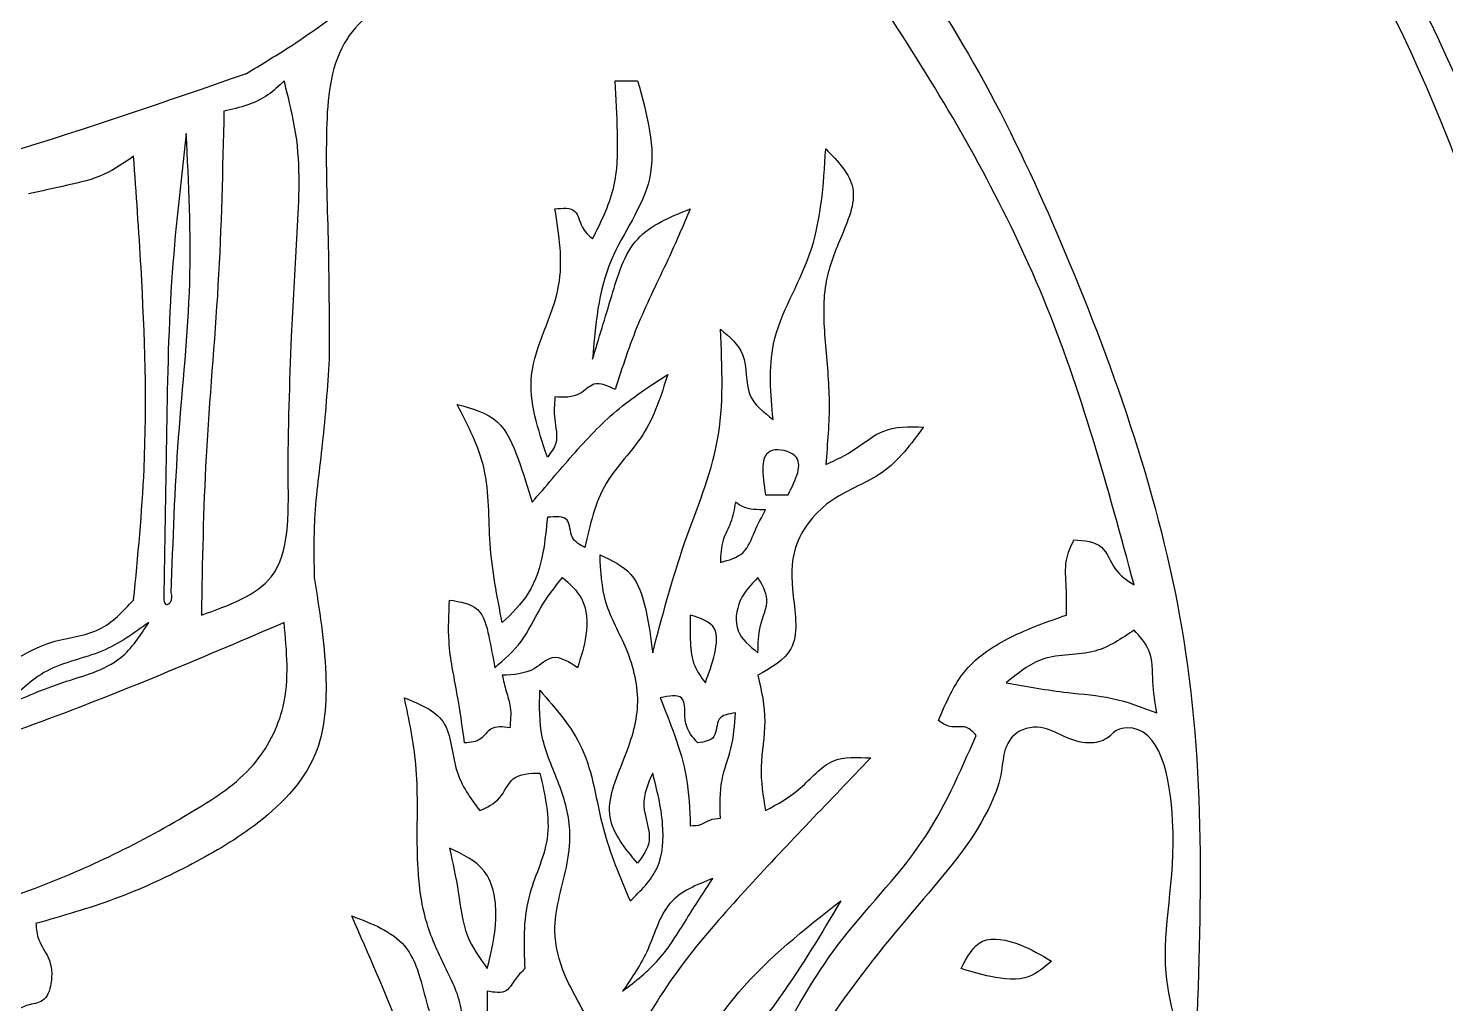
# Model space of a CAD drawing. Extents: x 2 to 213, y 30 to 257.
# Drawn here: x 124.44 to 168.21, y 137.1 to 167.21 of the extents above; entities that cross this region are included whole.
import ezdxf

# ---------------------------------------------------------------- set-up
doc = ezdxf.new("R2010")
doc.units = 0
doc.layers.add('logo_fulldesign_outline', color=7, linetype='CONTINUOUS')

msp = doc.modelspace()

# ---------------------------------------------------------------- linework, layer by layer
at = {"layer": 'logo_fulldesign_outline', "color": 7}
for p, q in [((142.560463, 165.588703), (143.257552, 165.588703)), ((147.206053, 152.813067), (147.902789, 152.813067)), ((138.611681, 137.482404), (138.611681, 134.462626))]:
    msp.add_line(p, q, dxfattribs=at)
for points, knots in [([(156.032906, 183.242267), (155.536566, 182.624228), (154.513294, 181.350057), (153.280244, 179.314334), (152.126857, 177.521933), (150.523645, 176.447835), (149.248585, 175.611657), (147.986216, 174.15284), (149.35981, 172.511115), (150.374858, 170.982023), (153.484963, 166.864819), (157.113765, 159.359129), (161.000275, 147.681505), (160.636188, 139.143282), (160.446508, 134.695106)], [0, 0, 0, 0, 2.373343, 4.89297, 7.160956, 8.669037, 10.559309, 11.993775, 13.532831, 16.008694, 17.868585, 28.823877, 41.002341, 54.24716, 54.24716, 54.24716, 54.24716]), ([(172.524914, 130.513984), (172.632837, 137.720528), (172.83376, 151.137214), (166.749692, 169.565039), (159.475521, 178.848652), (156.032906, 183.242267)], [0, 0, 0, 0, 21.52581, 40.075388, 56.742004, 56.742004, 56.742004, 56.742004]), ([(131.178406, 165.820901), (131.616244, 166.085832), (132.699924, 166.741553), (134.105227, 167.739949), (136.058989, 169.406329), (134.484202, 172.765526), (132.08384, 175.248688), (129.877409, 176.584413), (128.855717, 177.202924)], [0, 0, 0, 0, 1.527739, 3.781255, 5.327894, 8.58484, 12.683142, 16.217427, 16.217427, 16.217427, 16.217427]), ([(128.855717, 177.202924), (130.000252, 177.095345), (132.70258, 176.841343), (135.346324, 173.504794), (136.917203, 170.10865), (135.84169, 168.14231), (134.877265, 167.655942), (133.784893, 166.373484), (133.583814, 163.838936), (133.722702, 160.618402), (133.730072, 158.239162), (133.733928, 156.994049)], [0, 0, 0, 0, 3.320709, 7.840429, 12.185313, 13.15693, 14.204318, 15.350343, 18.047427, 21.439012, 25.162505, 25.162505, 25.162505, 25.162505]), ([(162.769197, 176.970584), (165.797733, 171.385983), (172.278427, 159.435621), (175.256958, 137.994232), (171.905683, 123.640623), (170.202225, 116.344665)], [0, 0, 0, 0, 18.974625, 40.603372, 62.962432, 62.962432, 62.962432, 62.962432]), ([(158.588075, 150.02577), (157.773728, 153.033486), (156.203527, 158.832872), (151.882498, 166.564462), (148.595181, 171.200013), (146.973925, 173.486198)], [0, 0, 0, 0, 9.314149, 17.95926, 26.371882, 26.371882, 26.371882, 26.371882]), ([(84.489678, 166.053382), (89.243174, 164.31425), (99.411656, 160.593969), (115.86789, 160.520199), (126.246376, 164.113368), (131.178406, 165.820901)], [0, 0, 0, 0, 15.123438, 32.351438, 47.952225, 47.952225, 47.952225, 47.952225]), ([(132.33975, 165.588774), (132.180382, 165.436144), (131.853395, 165.122985), (131.205907, 164.81414), (130.730726, 164.712716), (130.48167, 164.659557)], [0, 0, 0, 0, 0.658766, 1.351633, 2.114767, 2.114767, 2.114767, 2.114767]), ([(132.572231, 157.691137), (132.62158, 158.699566), (132.720449, 160.719926), (132.901197, 163.393362), (132.494077, 164.985315), (132.33975, 165.588774)], [0, 0, 0, 0, 3.036129, 6.08281, 7.942758, 7.942758, 7.942758, 7.942758]), ([(143.257552, 165.588703), (143.546974, 164.552793), (144.10141, 162.568337), (142.114195, 160.022997), (141.949974, 158.040027), (141.863374, 156.994331)], [0, 0, 0, 0, 3.041197, 5.825914, 8.932763, 8.932763, 8.932763, 8.932763]), ([(141.863374, 160.710845), (142.119992, 161.220792), (142.638444, 162.251055), (142.652721, 163.957981), (142.590417, 165.059247), (142.560463, 165.588703)], [0, 0, 0, 0, 1.690361, 3.415091, 5.012073, 5.012073, 5.012073, 5.012073]), ([(130.48167, 164.659557), (130.442205, 162.86674), (130.363812, 159.305519), (129.875971, 154.130725), (129.814461, 150.729266), (129.784934, 149.096413)], [0, 0, 0, 0, 5.378256, 10.68328, 15.581106, 15.581106, 15.581106, 15.581106]), ([(129.320325, 163.962468), (129.143982, 162.438235), (128.780721, 159.298371), (128.707263, 154.485275), (128.651387, 151.210726), (128.623236, 149.561021)], [0, 0, 0, 0, 4.600324, 9.476501, 14.427282, 14.427282, 14.427282, 14.427282]), ([(128.855717, 149.793501), (128.911371, 151.390167), (129.022631, 154.582079), (129.550043, 159.293344), (129.395901, 162.42635), (129.320325, 163.962468)], [0, 0, 0, 0, 4.792868, 9.581477, 14.187852, 14.187852, 14.187852, 14.187852]), ([(127.69402, 163.265732), (127.399027, 163.059915), (126.778249, 162.626797), (125.62968, 162.359446), (124.844148, 162.190684), (124.442467, 162.104388)], [0, 0, 0, 0, 1.06967, 2.250996, 3.487191, 3.487191, 3.487191, 3.487191]), ([(127.69402, 149.561021), (127.825004, 150.910711), (128.155822, 154.31954), (128.001453, 158.90479), (127.775067, 162.116078), (127.69402, 163.265732)], [0, 0, 0, 0, 4.065223, 10.267286, 13.725816, 13.725816, 13.725816, 13.725816]), ([(147.438533, 155.136109), (147.367293, 155.931882), (147.206308, 157.730128), (148.869853, 160.261166), (148.997037, 162.376288), (149.064486, 163.498001)], [0, 0, 0, 0, 2.339415, 5.28649, 8.614189, 8.614189, 8.614189, 8.614189]), ([(149.064486, 163.498001), (149.440168, 163.110478), (150.215998, 162.310196), (149.510757, 160.737089), (148.936096, 159.255404), (149.038179, 157.498681), (149.229581, 155.656446), (149.120444, 154.391077), (149.064486, 153.742284)], [0, 0, 0, 0, 1.479875, 3.056126, 4.555965, 6.342637, 8.191854, 10.137696, 10.137696, 10.137696, 10.137696]), ([(140.469902, 153.974553), (140.182071, 154.82636), (139.572879, 156.629203), (141.114921, 159.065207), (140.830728, 160.837478), (140.70203, 161.640061)], [0, 0, 0, 0, 2.578078, 5.45648, 7.83885, 7.83885, 7.83885, 7.83885]), ([(140.70203, 161.640061), (140.946551, 161.663566), (141.39679, 161.706845), (141.487369, 161.050705), (141.740628, 160.821792), (141.863374, 160.710845)], [0, 0, 0, 0, 0.624295, 1.149523, 1.643496, 1.643496, 1.643496, 1.643496]), ([(141.863374, 156.994331), (142.059287, 157.637344), (142.439554, 158.885429), (143.032942, 160.89924), (144.272491, 161.395553), (144.883152, 161.640061)], [0, 0, 0, 0, 2.049147, 3.977387, 5.849746, 5.849746, 5.849746, 5.849746]), ([(144.883152, 161.640061), (144.657585, 161.114441), (144.148516, 159.928199), (143.233473, 158.128182), (142.78531, 156.754369), (142.560463, 156.065114)], [0, 0, 0, 0, 1.716048, 3.872852, 6.044453, 6.044453, 6.044453, 6.044453]), ([(129.784934, 149.096413), (130.640087, 149.396689), (132.545904, 150.065894), (132.420333, 153.896345), (132.515774, 156.28071), (132.572231, 157.691138)], [0, 0, 0, 0, 2.475227, 5.516353, 9.920421, 9.920421, 9.920421, 9.920421]), ([(143.721667, 147.935209), (144.020399, 149.070895), (144.598229, 151.267624), (145.979623, 154.472196), (145.868926, 156.754459), (145.812228, 157.923406)], [0, 0, 0, 0, 3.528978, 6.826013, 10.287796, 10.287796, 10.287796, 10.287796]), ([(145.812228, 157.923406), (146.094176, 157.687962), (146.718565, 157.166558), (146.499822, 155.861841), (147.146695, 155.361734), (147.438533, 155.136109)], [0, 0, 0, 0, 1.042472, 2.308604, 3.349364, 3.349364, 3.349364, 3.349364]), ([(133.733928, 156.994049), (133.674326, 156.126771), (133.561252, 154.481412), (133.236207, 152.246618), (133.25902, 150.861877), (133.268967, 150.25811)], [0, 0, 0, 0, 2.608126, 4.948018, 6.756975, 6.756975, 6.756975, 6.756975]), ([(140.005082, 152.58101), (140.417712, 153.070182), (141.241757, 154.047087), (142.559361, 155.470094), (143.641635, 156.174823), (144.186557, 156.529652)], [0, 0, 0, 0, 1.921969, 3.838285, 5.781596, 5.781596, 5.781596, 5.781596]), ([(142.560463, 156.065114), (142.331221, 156.174975), (141.926154, 156.369098), (141.430057, 155.796069), (140.975775, 155.818885), (140.70203, 155.832634)], [0, 0, 0, 0, 0.672337, 1.188006, 1.969902, 1.969902, 1.969902, 1.969902]), ([(144.186557, 156.529652), (143.982296, 155.879542), (143.587449, 154.622843), (142.077857, 153.199423), (141.785173, 151.880295), (141.631388, 151.187185)], [0, 0, 0, 0, 2.015338, 3.895761, 5.977713, 5.977713, 5.977713, 5.977713]), ([(140.70203, 155.832634), (140.686205, 155.605058), (140.653555, 155.135534), (140.845081, 154.456022), (140.578805, 154.114308), (140.469902, 153.974553)], [0, 0, 0, 0, 0.690131, 1.423843, 1.931568, 1.931568, 1.931568, 1.931568]), ([(139.076218, 148.864144), (138.916806, 149.671199), (138.607582, 151.236699), (138.719396, 153.608147), (138.019242, 154.953283), (137.682393, 155.600435)], [0, 0, 0, 0, 2.468739, 4.788781, 6.939866, 6.939866, 6.939866, 6.939866]), ([(137.682393, 155.600435), (138.143309, 155.476262), (139.049512, 155.232125), (139.602868, 153.874018), (139.867678, 153.022728), (140.005082, 152.58101)], [0, 0, 0, 0, 1.353809, 2.661712, 4.072261, 4.072261, 4.072261, 4.072261]), ([(152.083911, 154.903629), (151.700144, 154.380697), (150.963088, 153.376361), (149.170707, 152.79624), (147.965228, 151.342872), (148.025965, 149.674907), (148.315168, 147.998946), (147.385576, 147.471631), (146.973925, 147.23812)], [0, 0, 0, 0, 1.892031, 3.633809, 5.503631, 7.003589, 8.641307, 9.942938, 9.942938, 9.942938, 9.942938]), ([(149.064486, 153.742284), (149.374788, 153.888094), (149.988841, 154.176636), (150.853355, 154.93544), (151.643874, 154.915004), (152.083911, 154.903629)], [0, 0, 0, 0, 1.030619, 2.039483, 3.306128, 3.306128, 3.306128, 3.306128]), ([(147.902789, 152.813067), (148.143207, 153.284181), (148.527038, 154.036323), (146.967062, 154.387541), (147.11144, 153.436379), (147.206053, 152.813067)], [0, 0, 0, 0, 1.217563, 1.94386, 3.324702, 3.324702, 3.324702, 3.324702]), ([(146.277189, 152.58094), (146.239858, 152.368891), (146.168153, 151.961584), (145.835813, 151.393418), (145.8205, 150.957819), (145.812228, 150.722506)], [0, 0, 0, 0, 0.64207, 1.233303, 1.927933, 1.927933, 1.927933, 1.927933]), ([(145.812228, 150.722506), (146.07404, 150.792827), (146.589319, 150.931227), (146.862776, 151.696804), (147.091017, 152.130082), (147.206053, 152.348459)], [0, 0, 0, 0, 0.763889, 1.503426, 2.254925, 2.254925, 2.254925, 2.254925]), ([(147.206053, 152.348459), (147.0812, 152.347958), (146.849639, 152.347029), (146.522937, 152.41321), (146.355573, 152.527441), (146.277189, 152.58094)], [0, 0, 0, 0, 0.375001, 0.695504, 0.977839, 0.977839, 0.977839, 0.977839]), ([(140.470043, 152.116402), (140.435197, 151.754216), (140.35767, 150.948427), (139.991011, 149.744747), (139.370287, 149.147222), (139.076218, 148.864144)], [0, 0, 0, 0, 1.095141, 2.436466, 3.643986, 3.643986, 3.643986, 3.643986]), ([(141.631388, 151.187185), (141.473652, 151.267197), (141.137894, 151.437511), (141.2022, 152.185125), (140.721848, 152.140037), (140.470043, 152.116402)], [0, 0, 0, 0, 0.496205, 1.056226, 1.673233, 1.673233, 1.673233, 1.673233]), ([(156.497161, 149.096554), (156.502501, 149.380249), (156.513119, 149.944421), (156.421651, 150.750593), (156.635589, 151.215053), (156.729642, 151.419243)], [0, 0, 0, 0, 0.855087, 1.700471, 2.363702, 2.363702, 2.363702, 2.363702]), ([(156.729642, 151.419243), (157.055432, 151.395849), (157.67059, 151.351677), (157.931223, 150.459908), (158.370744, 150.169413), (158.588075, 150.02577)], [0, 0, 0, 0, 0.885063, 1.671175, 2.4401, 2.4401, 2.4401, 2.4401]), ([(143.257411, 141.431045), (142.872748, 141.88898), (142.067516, 142.847593), (142.850731, 144.621183), (143.422463, 146.294355), (143.013133, 148.026694), (142.168535, 149.421318), (142.119385, 150.456228), (142.095714, 150.954634)], [0, 0, 0, 0, 1.659506, 3.473912, 5.216704, 6.983195, 8.567364, 10.03904, 10.03904, 10.03904, 10.03904]), ([(142.095714, 150.954634), (142.450718, 150.790547), (143.179322, 150.453779), (143.556064, 149.199979), (143.664069, 148.375107), (143.721667, 147.935209)], [0, 0, 0, 0, 1.122287, 2.303362, 3.652937, 3.652937, 3.652937, 3.652937]), ([(133.268967, 150.25811), (133.426553, 149.27473), (133.715923, 147.468977), (133.559147, 144.535798), (131.589061, 142.581323), (129.365654, 141.30063), (127.104953, 140.262686), (125.490518, 139.804425), (124.674595, 139.572824)], [0, 0, 0, 0, 3.007222, 5.522083, 8.406415, 10.795376, 13.283511, 15.825898, 15.825898, 15.825898, 15.825898]), ([(138.843808, 147.470707), (139.137373, 147.724506), (139.734487, 148.240738), (140.21154, 149.33182), (140.695027, 149.951327), (140.934369, 150.258004)], [0, 0, 0, 0, 1.149722, 2.338548, 3.503988, 3.503988, 3.503988, 3.503988]), ([(140.934369, 150.258004), (141.1605, 150.059176), (141.682659, 149.600065), (141.725764, 148.481879), (141.504191, 147.796267), (141.398978, 147.470707)], [0, 0, 0, 0, 0.874298, 2.018837, 3.053737, 3.053737, 3.053737, 3.053737]), ([(146.973925, 150.257898), (146.764785, 150.040367), (146.338388, 149.596864), (146.210056, 148.541183), (146.721524, 148.135437), (146.973925, 147.935209)], [0, 0, 0, 0, 0.899804, 1.834527, 2.745194, 2.745194, 2.745194, 2.745194]), ([(146.973925, 147.935209), (146.97698, 148.214794), (146.983071, 148.77231), (147.383202, 149.557559), (147.10399, 150.035335), (146.973925, 150.257898)], [0, 0, 0, 0, 0.839796, 1.674627, 2.402653, 2.402653, 2.402653, 2.402653]), ([(128.623236, 149.561021), (128.642866, 149.494853), (128.679965, 149.369802), (128.906422, 149.532563), (128.876165, 149.688271), (128.855717, 149.793501)], [0, 0, 0, 0, 0.161924, 0.30602, 0.606419, 0.606419, 0.606419, 0.606419]), ([(123.977506, 147.70294), (124.363359, 147.917667), (125.192427, 148.379043), (126.682103, 148.476467), (127.366321, 149.209799), (127.69402, 149.561021)], [0, 0, 0, 0, 1.318424, 2.83285, 4.224854, 4.224854, 4.224854, 4.224854]), ([(137.914592, 145.147665), (137.842446, 145.659704), (137.695338, 146.703779), (137.375633, 148.163276), (137.427395, 149.131714), (137.450336, 149.560915)], [0, 0, 0, 0, 1.552743, 3.166125, 4.450281, 4.450281, 4.450281, 4.450281]), ([(137.450336, 149.560915), (137.780437, 149.510009), (138.430632, 149.409741), (138.684101, 148.389456), (138.788574, 147.788452), (138.843808, 147.470707)], [0, 0, 0, 0, 0.914151, 1.800589, 2.79495, 2.79495, 2.79495, 2.79495]), ([(132.33975, 148.864285), (129.941666, 147.83793), (125.06803, 145.752067), (117.254163, 143.260839), (111.724492, 142.666353), (108.879322, 142.360474)], [0, 0, 0, 0, 7.827801, 15.908466, 24.472763, 24.472763, 24.472763, 24.472763]), ([(121.422689, 139.572824), (122.498283, 139.914352), (124.421582, 140.525048), (127.148185, 141.690357), (129.413265, 142.938975), (131.454877, 144.256387), (132.572208, 146.426058), (132.423225, 147.988729), (132.33975, 148.864285)], [0, 0, 0, 0, 3.384986, 6.052788, 8.868287, 11.176075, 13.209134, 15.799759, 15.799759, 15.799759, 15.799759]), ([(123.745378, 146.309115), (124.318805, 146.557989), (125.482761, 147.063159), (127.279154, 147.502626), (127.900874, 148.464827), (128.158981, 148.864285)], [0, 0, 0, 0, 1.893451, 3.843371, 5.227501, 5.227501, 5.227501, 5.227501]), ([(128.158981, 148.864285), (127.696969, 148.533367), (126.739041, 147.847248), (124.965211, 147.556556), (124.138818, 146.71146), (123.745378, 146.309115)], [0, 0, 0, 0, 1.690408, 3.504868, 5.153729, 5.153729, 5.153729, 5.153729]), ([(144.883011, 149.096554), (144.878074, 148.815624), (144.868874, 148.292046), (144.94756, 147.538899), (145.222308, 147.173238), (145.347972, 147.005992)], [0, 0, 0, 0, 0.847983, 1.580413, 2.197781, 2.197781, 2.197781, 2.197781]), ([(145.347972, 147.005992), (145.455785, 147.29637), (145.647384, 147.812416), (145.77991, 148.8099), (145.195336, 148.996733), (144.883011, 149.096554)], [0, 0, 0, 0, 0.962988, 1.711378, 2.569929, 2.569929, 2.569929, 2.569929]), ([(152.548519, 145.844648), (152.783865, 146.399094), (153.247655, 147.491727), (154.799676, 148.504822), (155.917664, 148.894545), (156.497161, 149.096554)], [0, 0, 0, 0, 1.768891, 3.48591, 5.333682, 5.333682, 5.333682, 5.333682]), ([(158.588075, 148.631945), (158.20084, 148.368618), (157.355191, 147.793561), (155.788131, 147.94878), (154.997412, 147.299802), (154.639433, 147.005992)], [0, 0, 0, 0, 1.373181, 2.998774, 4.343525, 4.343525, 4.343525, 4.343525]), ([(159.284811, 146.076776), (159.235346, 146.394818), (159.136723, 147.028922), (159.173481, 147.988884), (158.768319, 148.433949), (158.588075, 148.631945)], [0, 0, 0, 0, 0.974221, 1.942375, 2.718236, 2.718236, 2.718236, 2.718236]), ([(141.398978, 147.470707), (141.132664, 147.647947), (140.662051, 147.961154), (139.986346, 147.282805), (139.422408, 147.255191), (139.075936, 147.238226)], [0, 0, 0, 0, 0.833201, 1.472379, 2.490734, 2.490734, 2.490734, 2.490734]), ([(139.075936, 147.238226), (139.113997, 147.072417), (139.189997, 146.741335), (139.37079, 146.211191), (139.330679, 145.82604), (139.308417, 145.612273)], [0, 0, 0, 0, 0.511362, 1.021072, 1.656833, 1.656833, 1.656833, 1.656833]), ([(146.973925, 147.23812), (147.079021, 146.764474), (147.287098, 145.826717), (146.982179, 144.424486), (147.132375, 143.507279), (147.206053, 143.057351)], [0, 0, 0, 0, 1.439313, 2.849644, 4.207607, 4.207607, 4.207607, 4.207607]), ([(139.540897, 128.190943), (139.851607, 128.403327), (140.486609, 128.83738), (140.55119, 130.05844), (140.678648, 131.387326), (141.210841, 132.906001), (141.678822, 134.482893), (142.02569, 135.917847), (141.508935, 137.040022), (140.928132, 138.029038), (140.623841, 139.207724), (140.808064, 140.33084), (141.079934, 141.30949), (141.247848, 142.531691), (140.870636, 143.89187), (140.203643, 145.27591), (140.226322, 146.285877), (140.237281, 146.773865)], [0, 0, 0, 0, 1.069721, 2.186206, 3.400044, 5.146513, 6.932637, 8.430243, 9.345545, 10.532711, 11.902787, 12.870701, 13.908725, 14.96243, 16.518189, 18.061215, 19.503756, 19.503756, 19.503756, 19.503756]), ([(140.237281, 146.773865), (140.734965, 146.204483), (141.799982, 144.986035), (142.065469, 142.524981), (142.710206, 141.009484), (143.024931, 140.269701)], [0, 0, 0, 0, 2.218474, 4.747418, 7.159219, 7.159219, 7.159219, 7.159219]), ([(145.115844, 145.147912), (144.958566, 145.322712), (144.619284, 145.69979), (144.81889, 146.718502), (144.221115, 146.596065), (143.954147, 146.541384)], [0, 0, 0, 0, 0.7011, 1.512415, 2.167161, 2.167161, 2.167161, 2.167161]), ([(154.639433, 147.005992), (155.269857, 146.892722), (156.353539, 146.698013), (157.944786, 146.586133), (158.831424, 146.249113), (159.284811, 146.076776)], [0, 0, 0, 0, 1.922683, 3.305046, 4.751655, 4.751655, 4.751655, 4.751655]), ([(137.450336, 135.159715), (137.660978, 135.702018), (138.057181, 136.722055), (137.324159, 138.191748), (136.548272, 139.834526), (136.407666, 142.035957), (136.514945, 144.37199), (136.201311, 145.856166), (136.056511, 146.541384)], [0, 0, 0, 0, 1.66148, 3.125139, 4.659483, 7.148199, 9.58583, 11.676439, 11.676439, 11.676439, 11.676439]), ([(136.056511, 146.541384), (136.530242, 146.348389), (137.53365, 145.939606), (137.502348, 144.250425), (138.097148, 143.44112), (138.3792, 143.057351)], [0, 0, 0, 0, 1.405263, 2.976484, 4.393484, 4.393484, 4.393484, 4.393484]), ([(143.954147, 146.541384), (144.109795, 146.152207), (144.428931, 145.354249), (144.826462, 144.041577), (144.863365, 143.09609), (144.883011, 142.592742)], [0, 0, 0, 0, 1.258444, 2.580276, 4.085099, 4.085099, 4.085099, 4.085099]), ([(146.277189, 146.076776), (146.073702, 146.045116), (145.659006, 145.980594), (145.733562, 145.24429), (145.319122, 145.179628), (145.115844, 145.147912)], [0, 0, 0, 0, 0.536594, 1.093552, 1.629708, 1.629708, 1.629708, 1.629708]), ([(145.812228, 142.82487), (145.800006, 143.225283), (145.777452, 143.964194), (146.200681, 145.000582), (146.25086, 145.706427), (146.277189, 146.076776)], [0, 0, 0, 0, 1.18754, 2.191457, 3.299664, 3.299664, 3.299664, 3.299664]), ([(153.710217, 145.38004), (153.619256, 145.48296), (153.406484, 145.723709), (152.913569, 145.572751), (152.659453, 145.762022), (152.548519, 145.844648)], [0, 0, 0, 0, 0.384963, 0.900499, 1.299922, 1.299922, 1.299922, 1.299922]), ([(139.308417, 145.612273), (139.093998, 145.643855), (138.719077, 145.699078), (138.427731, 145.187534), (138.094038, 145.161607), (137.914592, 145.147665)], [0, 0, 0, 0, 0.585287, 1.023404, 1.533097, 1.533097, 1.533097, 1.533097]), ([(147.438533, 135.62397), (148.059148, 136.762763), (149.327975, 139.090993), (152.165009, 141.839752), (153.209838, 144.233603), (153.710217, 145.38004)], [0, 0, 0, 0, 3.875109, 7.92255, 11.642355, 11.642355, 11.642355, 11.642355]), ([(160.446508, 134.695106), (160.059108, 135.834713), (159.144106, 138.526348), (160.160317, 141.702609), (159.378854, 145.813406), (158.014802, 145.562898), (157.735971, 145.2154), (157.105968, 145.087628), (156.416208, 145.321897), (155.701291, 145.738676), (154.897284, 145.529975), (154.546627, 144.906851), (154.517974, 144.156501), (153.90476, 142.459368), (151.898186, 140.13102), (149.452021, 137.191657), (147.733487, 134.306301), (147.951209, 132.049346), (148.832803, 131.025527), (149.453039, 130.528713), (149.761222, 130.281856)], [0, 0, 0, 0, 3.455862, 8.162398, 11.364954, 11.664959, 12.056577, 12.638845, 13.448747, 14.206683, 15.0735, 15.570779, 16.252589, 17.297898, 20.910352, 25.296611, 28.965407, 30.505627, 31.708979, 32.897405, 32.897405, 32.897405, 32.897405]), ([(150.457958, 144.683304), (149.195491, 143.376805), (146.6585, 140.75133), (142.77997, 136.305074), (142.029731, 132.370543), (141.631458, 130.281856)], [0, 0, 0, 0, 5.476832, 11.005971, 17.262532, 17.262532, 17.262532, 17.262532]), ([(147.206053, 143.057351), (147.578874, 143.262112), (148.332384, 143.675954), (149.169316, 144.760219), (150.044202, 144.708), (150.457958, 144.683304)], [0, 0, 0, 0, 1.280413, 2.587842, 3.760957, 3.760957, 3.760957, 3.760957]), ([(138.3792, 143.057351), (138.606301, 143.16177), (139.058093, 143.369502), (139.350209, 144.194915), (139.92662, 144.210367), (140.237281, 144.218695)], [0, 0, 0, 0, 0.728665, 1.449602, 2.292373, 2.292373, 2.292373, 2.292373]), ([(140.237281, 144.218695), (140.397443, 143.534938), (140.708005, 142.209102), (139.687239, 140.306529), (139.743158, 138.920039), (139.773025, 138.179492)], [0, 0, 0, 0, 2.0363, 3.948474, 6.140696, 6.140696, 6.140696, 6.140696]), ([(143.024931, 140.269701), (143.350965, 140.584106), (144.016166, 141.225579), (144.097525, 142.750319), (143.853463, 143.703804), (143.721667, 144.218695)], [0, 0, 0, 0, 1.314005, 2.680937, 4.285657, 4.285657, 4.285657, 4.285657]), ([(143.721667, 144.218695), (143.578522, 143.893125), (143.278407, 143.210541), (143.80152, 142.197072), (143.414006, 141.651509), (143.257411, 141.431045)], [0, 0, 0, 0, 1.028595, 2.156534, 2.921433, 2.921433, 2.921433, 2.921433]), ([(144.883011, 142.592742), (145.001537, 142.594332), (145.218701, 142.597243), (145.488351, 142.80041), (145.69913, 142.816329), (145.812228, 142.82487)], [0, 0, 0, 0, 0.346278, 0.634457, 0.968121, 0.968121, 0.968121, 0.968121]), ([(138.611681, 138.179492), (138.736033, 138.676908), (138.981837, 139.660139), (138.748715, 141.285278), (137.857258, 141.704357), (137.450336, 141.895654)], [0, 0, 0, 0, 1.55778, 3.079229, 4.356968, 4.356968, 4.356968, 4.356968]), ([(137.450336, 141.895654), (137.548366, 141.446726), (137.743614, 140.552589), (137.87349, 139.210583), (138.377989, 138.505909), (138.611681, 138.179493)], [0, 0, 0, 0, 1.384159, 2.756851, 3.941411, 3.941411, 3.941411, 3.941411]), ([(142.792803, 137.482404), (143.186204, 137.78801), (143.978558, 138.403537), (144.757294, 139.705572), (145.305185, 140.545158), (145.5801, 140.966437)], [0, 0, 0, 0, 1.481117, 2.98314, 4.495837, 4.495837, 4.495837, 4.495837]), ([(145.5801, 140.966437), (145.079304, 140.764957), (144.065581, 140.357116), (143.662748, 138.74094), (143.080129, 137.898073), (142.792803, 137.482404)], [0, 0, 0, 0, 1.52852, 3.094064, 4.617365, 4.617365, 4.617365, 4.617365]), ([(141.631458, 130.281856), (142.446672, 131.456991), (144.077938, 133.808469), (146.146005, 137.621871), (148.408384, 139.392743), (149.528742, 140.269701)], [0, 0, 0, 0, 4.299024, 8.602471, 12.824282, 12.824282, 12.824282, 12.824282]), ([(149.528742, 140.269701), (148.936948, 139.269899), (147.76261, 137.285924), (145.503719, 134.646425), (144.318612, 132.670575), (143.721667, 131.675329)], [0, 0, 0, 0, 3.479466, 6.904546, 10.38077, 10.38077, 10.38077, 10.38077]), ([(138.3792, 127.261726), (138.10836, 128.834278), (137.581701, 131.89217), (136.071501, 136.041312), (134.950325, 138.612367), (134.430206, 139.805093)], [0, 0, 0, 0, 4.777819, 9.290669, 13.19583, 13.19583, 13.19583, 13.19583]), ([(134.430206, 139.805093), (135.055983, 139.567987), (136.342086, 139.080686), (136.709799, 136.971671), (137.202824, 135.76533), (137.450336, 135.159715)], [0, 0, 0, 0, 1.874337, 3.852152, 5.846068, 5.846068, 5.846068, 5.846068]), ([(124.674595, 139.572824), (124.690457, 139.401358), (124.725756, 139.0198), (125.145684, 138.487977), (125.205942, 137.805682), (124.969322, 137.11919), (124.26946, 137.080056), (123.73827, 136.624082), (123.407745, 135.98612), (123.292534, 135.399409), (123.121718, 135.068611), (123.048642, 134.927093)], [0, 0, 0, 0, 0.507837, 1.130074, 1.942211, 2.521638, 3.014353, 3.844958, 4.508302, 5.144808, 5.620699, 5.620699, 5.620699, 5.620699]), ([(153.245573, 138.179422), (153.428266, 138.532257), (153.806888, 139.263487), (155.098431, 138.969849), (155.725208, 138.595369), (156.03287, 138.41155)], [0, 0, 0, 0, 1.070684, 2.218933, 3.325975, 3.325975, 3.325975, 3.325975]), ([(156.03287, 138.41155), (155.817215, 138.221595), (155.293265, 137.760086), (154.217233, 137.891345), (153.544001, 138.090944), (153.245573, 138.179422)], [0, 0, 0, 0, 0.832269, 2.022058, 2.969398, 2.969398, 2.969398, 2.969398]), ([(139.773025, 138.179492), (139.671156, 138.077614), (139.466965, 137.873403), (139.21795, 137.382389), (138.832864, 137.445916), (138.611681, 137.482404)], [0, 0, 0, 0, 0.438774, 0.879499, 1.474244, 1.474244, 1.474244, 1.474244])]:
    msp.add_open_spline(points, degree=3, knots=knots, dxfattribs=at)

doc.saveas('drawing.dxf')
